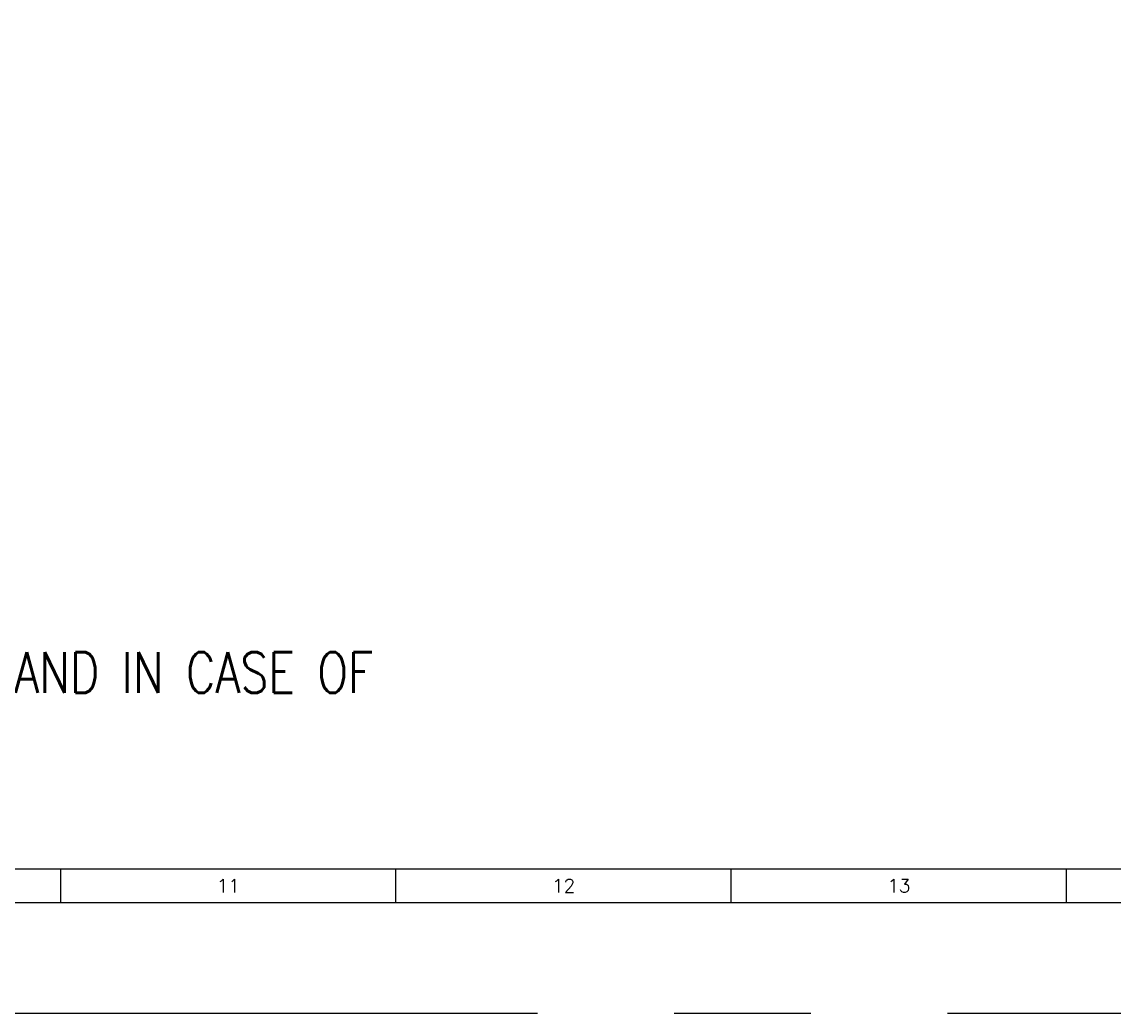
# Model space of a CAD drawing. Extents: x 0 to 9506, y 0 to 789.
# Drawn here: x 9308.45 to 9316.6, y 759.1 to 766.49 of the extents above; entities that cross this region are included whole.
import ezdxf
from ezdxf.enums import TextEntityAlignment as Align

# ---------------------------------------------------------------- set-up
doc = ezdxf.new("R2010")
doc.units = 0
doc.header["$LTSCALE"] = 3
doc.header["$MEASUREMENT"] = 0
doc.linetypes.add('CENTER', pattern=[2, 1.25, -0.25, 0.25, -0.25])
for name, color, linetype in [('4', 4, 'CONTINUOUS'), ('DIM', 7, 'CONTINUOUS'), ('KD', 3, 'CONTINUOUS')]:
    doc.layers.add(name, color=color, linetype=linetype)
doc.styles.add('ROMANS', font='ROMANS.shx', dxfattribs={"width": 0.8})
doc.styles.get("Standard").update_dxf_attribs({"font": 'romans.shx'})
doc.styles.add('TX', font='TXT.shx')

# ---------------------------------------------------------------- blocks, each defined once
blk = doc.blocks.new('KD')
at = {"layer": 'KD', "color": 5}
blk.add_line((0.368, -42.056), (58.503, -42.056), dxfattribs=at)
at = {"layer": 'KD', "color": 6}
for p, q in [((36.795, -42.424), (36.795, -42.056)), ((40.474, -42.424), (40.474, -42.056)), ((44.154, -42.424), (44.154, -42.056)), ((47.833, -42.424), (47.833, -42.056))]:
    blk.add_line(p, q, dxfattribs=at)
at = {"layer": 'KD', "color": 3}
blk.add_line((0, -42.424), (58.871, -42.424), dxfattribs=at)
at = {"layer": 'KD', "color": 8, "linetype": 'CENTER', "ltscale": 2}
blk.add_lwpolyline([(-1.472, -43.638), (60.343, -43.638), (60.343, 0), (-1.472, 0)], close=True, dxfattribs=at)
at = {"layer": 'DIM'}
for tag, p in [('--', (55.888, -41.627)), ('1:', (57.553, -41.661)), ('--', (56.775, -41.661))]:
    blk.add_attdef(tag, p, '', height=0.147, dxfattribs=at)
at = {"layer": 'KD', "color": 6, "style": 'TX'}
for s, p in [('11', (38.634, -42.24)), ('12', (42.314, -42.24)), ('13', (45.993, -42.24))]:
    blk.add_text(s, height=0.1472, dxfattribs=at).set_placement(p, align=Align.MIDDLE)

msp = doc.modelspace()

# ---------------------------------------------------------------- block references
at = {"layer": 'DIM', "xscale": 0.6794467363194333, "yscale": 0.6794467363194333, "zscale": 0.6794467363194333}
msp.add_blockref('KD', (9283.7428, 788.7518), dxfattribs=at)

# ---------------------------------------------------------------- texts
at = {"layer": '4', "style": 'ROMANS', "width": 0.8}
msp.add_text('19-CONTRACTOR SHALL CHECK ALL DRAWINGS WITH ARCHITECTURAL, MECHANICAL, PROCESS AND ELECTRICAL DRAWINGS PRIOR TO CONCRETING AND IN CASE OF', height=0.3038128, dxfattribs=at).set_placement((9284.5209, 761.4904))

doc.saveas('drawing.dxf')
